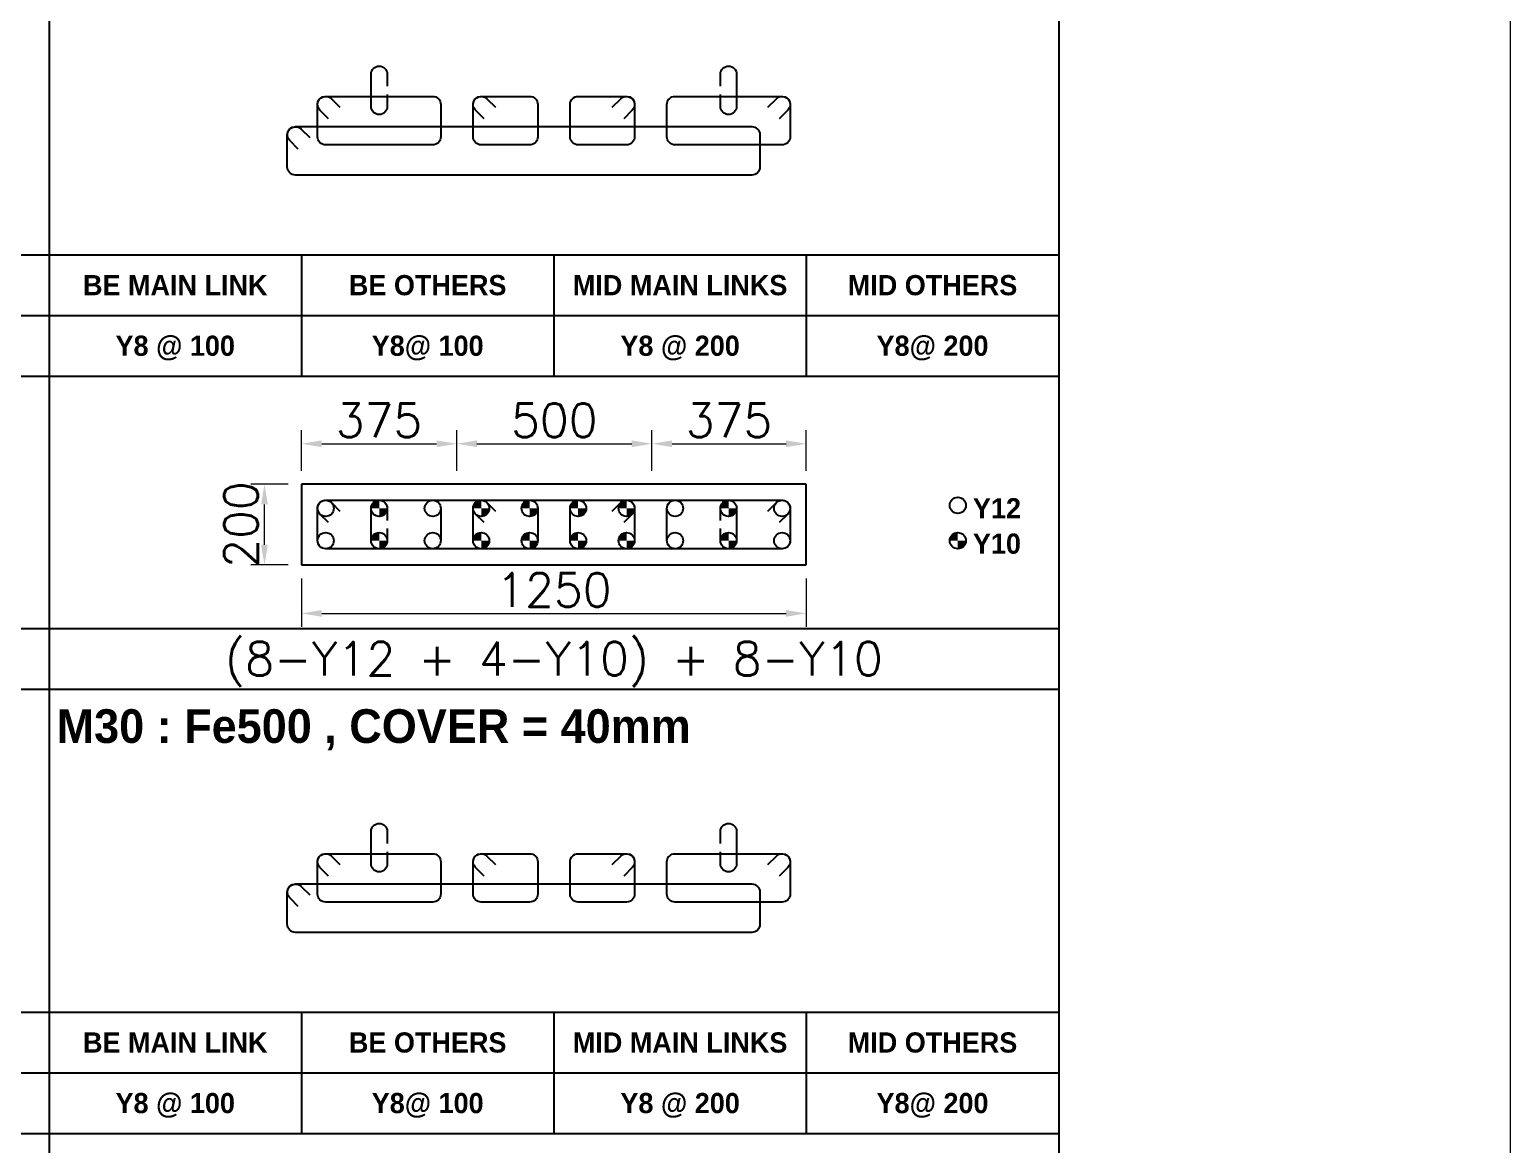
# Model space of a CAD drawing. Header units: millimetres. Extents: x -28707963 to -28231469, y 696001 to 896471.
# Drawn here: x -28253180 to -28242181, y 826289 to 834569 of the extents above; entities that cross this region are included whole.
import ezdxf
from ezdxf.enums import TextEntityAlignment as Align

# ---------------------------------------------------------------- set-up
doc = ezdxf.new("R2010")
doc.units = ezdxf.units.MM
doc.header["$MEASUREMENT"] = 0
doc.header["$PDMODE"] = 34
doc.header["$PDSIZE"] = -8
doc.layers.get('0').update_dxf_attribs({"lineweight": 5})
for name, color, linetype in [('09 COL TEXT-SCH', 2, 'Continuous'), ('14 REINF', 6, 'Continuous'), ('22 TABLE FRAME', 5, 'Continuous'), ('23 STIRRUPS', 5, 'Continuous'), ('TEXT', 4, 'Continuous')]:
    doc.layers.add(name, color=color, linetype=linetype)
doc.layers.add('19 COLUMN', color=1, linetype='Continuous', lineweight=25)
doc.styles.add('adani bold', font='')
doc.styles.add('ROMANS', font='simplex.shx')
doc.styles.get('adani bold').set_extended_font_data('Adani Bold', bold=True)
doc.dimstyles.new('D 50', dxfattribs={"dimscale": 100, "dimtxt": 3, "dimasz": 1.5, "dimexe": 1, "dimexo": 1, "dimgap": 0.5, "dimtad": 1, "dimdec": 0, "dimdsep": 46, "dimtxsty": 'ROMANS', "dimcen": 2.5, "dimclrd": 5, "dimclre": 5, "dimclrt": 4, "dimadec": 0, "dimazin": 0, "dimtfac": 1, "dimtdec": 0, "dimtmove": 0, "dimatfit": 3, "dimfxl": 1, "dimlwd": 0, "dimlwe": 0, "dimarcsym": 0})

# ---------------------------------------------------------------- blocks, each defined once
blk = doc.blocks.new('*D524')
at = {"color": 5, "lineweight": 0, "transparency": 16777216}
for p, q in [((-28251161, 830493), (-28251161, 830133)), ((-28247411, 830493), (-28247411, 830133)), ((-28251011, 830233), (-28247561, 830233))]:
    blk.add_line(p, q, dxfattribs=at)
at = {"color": 5, "transparency": 16777216}
for points in [[(-28251011, 830258), (-28251011, 830208), (-28251161, 830233)], [(-28247561, 830208), (-28247561, 830258), (-28247411, 830233)]]:
    blk.add_solid(points, dxfattribs=at)
at = {"layer": 'Defpoints', "color": 0, "transparency": 16777216}
for p in [(-28251161, 830593), (-28247411, 830593), (-28247411, 830233)]:
    blk.add_point(p, dxfattribs=at)
at = {"color": 4, "transparency": 16777216, "insert": (-28249286, 830408), "char_height": 250, "attachment_point": 5, "style": 'ROMANS'}
blk.add_mtext('1250', dxfattribs=at)
blk = doc.blocks.new('*D210')
at = {"color": 5, "lineweight": 0, "transparency": 16777216}
for p, q in [((-28251261, 831193), (-28251536, 831193)), ((-28251436, 830743), (-28251436, 831043)), ((-28251261, 830593), (-28251536, 830593))]:
    blk.add_line(p, q, dxfattribs=at)
at = {"color": 5, "transparency": 16777216}
for points in [[(-28251411, 831043), (-28251461, 831043), (-28251436, 831193)], [(-28251461, 830743), (-28251411, 830743), (-28251436, 830593)]]:
    blk.add_solid(points, dxfattribs=at)
at = {"layer": 'Defpoints', "color": 0, "transparency": 16777216}
for p in [(-28251436, 831193), (-28251161, 831193), (-28251161, 830593)]:
    blk.add_point(p, dxfattribs=at)
at = {"color": 4, "transparency": 16777216, "insert": (-28251611, 830893), "char_height": 250, "attachment_point": 5, "rotation": 90, "style": 'ROMANS'}
blk.add_mtext('200', dxfattribs=at)
blk = doc.blocks.new('*D211')
at = {"color": 5, "lineweight": 0, "transparency": 16777216}
for p, q in [((-28251161, 831293), (-28251161, 831593)), ((-28250008, 831293), (-28250008, 831593)), ((-28251011, 831493), (-28250158, 831493))]:
    blk.add_line(p, q, dxfattribs=at)
at = {"color": 5, "transparency": 16777216}
for points in [[(-28251011, 831518), (-28251011, 831468), (-28251161, 831493)], [(-28250158, 831468), (-28250158, 831518), (-28250008, 831493)]]:
    blk.add_solid(points, dxfattribs=at)
at = {"layer": 'Defpoints', "color": 0, "transparency": 16777216}
for p in [(-28250008, 831493), (-28251161, 831193), (-28250008, 831193)]:
    blk.add_point(p, dxfattribs=at)
at = {"color": 4, "transparency": 16777216, "insert": (-28250585, 831668), "char_height": 250, "attachment_point": 5, "style": 'ROMANS'}
blk.add_mtext('375', dxfattribs=at)
blk = doc.blocks.new('*D212')
at = {"color": 5, "lineweight": 0, "transparency": 16777216}
for p, q in [((-28250008, 831293), (-28250008, 831593)), ((-28248558, 831293), (-28248558, 831593)), ((-28249858, 831493), (-28248708, 831493))]:
    blk.add_line(p, q, dxfattribs=at)
at = {"color": 5, "transparency": 16777216}
for points in [[(-28249858, 831518), (-28249858, 831468), (-28250008, 831493)], [(-28248708, 831468), (-28248708, 831518), (-28248558, 831493)]]:
    blk.add_solid(points, dxfattribs=at)
at = {"layer": 'Defpoints', "color": 0, "transparency": 16777216}
for p in [(-28248558, 831493), (-28250008, 831193), (-28248558, 831193)]:
    blk.add_point(p, dxfattribs=at)
at = {"color": 4, "transparency": 16777216, "insert": (-28249283, 831668), "char_height": 250, "attachment_point": 5, "style": 'ROMANS'}
blk.add_mtext('500', dxfattribs=at)
blk = doc.blocks.new('*D213')
at = {"color": 5, "lineweight": 0, "transparency": 16777216}
for p, q in [((-28248558, 831293), (-28248558, 831593)), ((-28247411, 831293), (-28247411, 831593)), ((-28248408, 831493), (-28247561, 831493))]:
    blk.add_line(p, q, dxfattribs=at)
at = {"color": 5, "transparency": 16777216}
for points in [[(-28248408, 831518), (-28248408, 831468), (-28248558, 831493)], [(-28247561, 831468), (-28247561, 831518), (-28247411, 831493)]]:
    blk.add_solid(points, dxfattribs=at)
at = {"layer": 'Defpoints', "color": 0, "transparency": 16777216}
for p in [(-28247411, 831493), (-28248558, 831193), (-28247411, 831193)]:
    blk.add_point(p, dxfattribs=at)
at = {"color": 4, "transparency": 16777216, "insert": (-28247985, 831668), "char_height": 250, "attachment_point": 5, "style": 'ROMANS'}
blk.add_mtext('375', dxfattribs=at)

msp = doc.modelspace()

# ---------------------------------------------------------------- hatches: boundary and pattern name
at = {"layer": '14 REINF'}
h = msp.add_hatch(color=6, dxfattribs=at)
edge = h.paths.add_edge_path(flags=0)
edge.add_line((-28250643.6, 831013.4), (-28250583.6, 831013.4))
edge.add_line((-28250583.6, 831013.4), (-28250583.6, 831073.4))
edge.add_arc((-28250583.6, 831013.4), 60, 90, 180)
edge = h.paths.add_edge_path(flags=0)
edge.add_line((-28250523.6, 831013.4), (-28250583.6, 831013.4))
edge.add_line((-28250583.6, 831013.4), (-28250583.6, 830953.4))
edge.add_arc((-28250583.6, 831013.4), 60, 270, 360)
h = msp.add_hatch(color=6, dxfattribs=at)
edge = h.paths.add_edge_path(flags=0)
edge.add_line((-28249886.1, 831013.4), (-28249826.1, 831013.4))
edge.add_line((-28249826.1, 831013.4), (-28249826.1, 831073.4))
edge.add_arc((-28249826.1, 831013.4), 60, 90, 180)
edge = h.paths.add_edge_path(flags=0)
edge.add_line((-28249766.1, 831013.4), (-28249826.1, 831013.4))
edge.add_line((-28249826.1, 831013.4), (-28249826.1, 830953.4))
edge.add_arc((-28249826.1, 831013.4), 60, 270, 360)
h = msp.add_hatch(color=6, dxfattribs=at)
edge = h.paths.add_edge_path(flags=0)
edge.add_line((-28249526.1, 831013.4), (-28249466.1, 831013.4))
edge.add_line((-28249466.1, 831013.4), (-28249466.1, 831073.4))
edge.add_arc((-28249466.1, 831013.4), 60, 90, 180)
edge = h.paths.add_edge_path(flags=0)
edge.add_line((-28249406.1, 831013.4), (-28249466.1, 831013.4))
edge.add_line((-28249466.1, 831013.4), (-28249466.1, 830953.4))
edge.add_arc((-28249466.1, 831013.4), 60, 270, 360)
h = msp.add_hatch(color=6, dxfattribs=at)
edge = h.paths.add_edge_path(flags=0)
edge.add_line((-28249166.1, 831013.4), (-28249106.1, 831013.4))
edge.add_line((-28249106.1, 831013.4), (-28249106.1, 831073.4))
edge.add_arc((-28249106.1, 831013.4), 60, 90, 180)
edge = h.paths.add_edge_path(flags=0)
edge.add_line((-28249046.1, 831013.4), (-28249106.1, 831013.4))
edge.add_line((-28249106.1, 831013.4), (-28249106.1, 830953.4))
edge.add_arc((-28249106.1, 831013.4), 60, 270, 360)
h = msp.add_hatch(color=6, dxfattribs=at)
edge = h.paths.add_edge_path(flags=0)
edge.add_line((-28248806.1, 831013.4), (-28248746.1, 831013.4))
edge.add_line((-28248746.1, 831013.4), (-28248746.1, 831073.4))
edge.add_arc((-28248746.1, 831013.4), 60, 90, 180)
edge = h.paths.add_edge_path(flags=0)
edge.add_line((-28248686.1, 831013.4), (-28248746.1, 831013.4))
edge.add_line((-28248746.1, 831013.4), (-28248746.1, 830953.4))
edge.add_arc((-28248746.1, 831013.4), 60, 270, 360)
h = msp.add_hatch(color=6, dxfattribs=at)
edge = h.paths.add_edge_path(flags=0)
edge.add_line((-28248048.6, 831013.4), (-28247988.6, 831013.4))
edge.add_line((-28247988.6, 831013.4), (-28247988.6, 831073.4))
edge.add_arc((-28247988.6, 831013.4), 60, 90, 180)
edge = h.paths.add_edge_path(flags=0)
edge.add_line((-28247928.6, 831013.4), (-28247988.6, 831013.4))
edge.add_line((-28247988.6, 831013.4), (-28247988.6, 830953.4))
edge.add_arc((-28247988.6, 831013.4), 60, 270, 360)
h = msp.add_hatch(color=6, dxfattribs=at)
edge = h.paths.add_edge_path(flags=0)
edge.add_line((-28250643.6, 830773.4), (-28250583.6, 830773.4))
edge.add_line((-28250583.6, 830773.4), (-28250583.6, 830833.4))
edge.add_arc((-28250583.6, 830773.4), 60, 90, 180)
edge = h.paths.add_edge_path(flags=0)
edge.add_line((-28250523.6, 830773.4), (-28250583.6, 830773.4))
edge.add_line((-28250583.6, 830773.4), (-28250583.6, 830713.4))
edge.add_arc((-28250583.6, 830773.4), 60, 270, 360)
h = msp.add_hatch(color=6, dxfattribs=at)
edge = h.paths.add_edge_path(flags=0)
edge.add_line((-28249886.1, 830773.4), (-28249826.1, 830773.4))
edge.add_line((-28249826.1, 830773.4), (-28249826.1, 830833.4))
edge.add_arc((-28249826.1, 830773.4), 60, 90, 180)
edge = h.paths.add_edge_path(flags=0)
edge.add_line((-28249766.1, 830773.4), (-28249826.1, 830773.4))
edge.add_line((-28249826.1, 830773.4), (-28249826.1, 830713.4))
edge.add_arc((-28249826.1, 830773.4), 60, 270, 360)
h = msp.add_hatch(color=6, dxfattribs=at)
edge = h.paths.add_edge_path(flags=0)
edge.add_line((-28249526.1, 830773.4), (-28249466.1, 830773.4))
edge.add_line((-28249466.1, 830773.4), (-28249466.1, 830833.4))
edge.add_arc((-28249466.1, 830773.4), 60, 90, 180)
edge = h.paths.add_edge_path(flags=0)
edge.add_line((-28249406.1, 830773.4), (-28249466.1, 830773.4))
edge.add_line((-28249466.1, 830773.4), (-28249466.1, 830713.4))
edge.add_arc((-28249466.1, 830773.4), 60, 270, 360)
h = msp.add_hatch(color=6, dxfattribs=at)
edge = h.paths.add_edge_path(flags=0)
edge.add_line((-28249166.1, 830773.4), (-28249106.1, 830773.4))
edge.add_line((-28249106.1, 830773.4), (-28249106.1, 830833.4))
edge.add_arc((-28249106.1, 830773.4), 60, 90, 180)
edge = h.paths.add_edge_path(flags=0)
edge.add_line((-28249046.1, 830773.4), (-28249106.1, 830773.4))
edge.add_line((-28249106.1, 830773.4), (-28249106.1, 830713.4))
edge.add_arc((-28249106.1, 830773.4), 60, 270, 360)
h = msp.add_hatch(color=6, dxfattribs=at)
edge = h.paths.add_edge_path(flags=0)
edge.add_line((-28248806.1, 830773.4), (-28248746.1, 830773.4))
edge.add_line((-28248746.1, 830773.4), (-28248746.1, 830833.4))
edge.add_arc((-28248746.1, 830773.4), 60, 90, 180)
edge = h.paths.add_edge_path(flags=0)
edge.add_line((-28248686.1, 830773.4), (-28248746.1, 830773.4))
edge.add_line((-28248746.1, 830773.4), (-28248746.1, 830713.4))
edge.add_arc((-28248746.1, 830773.4), 60, 270, 360)
h = msp.add_hatch(color=6, dxfattribs=at)
edge = h.paths.add_edge_path(flags=0)
edge.add_line((-28248048.6, 830773.4), (-28247988.6, 830773.4))
edge.add_line((-28247988.6, 830773.4), (-28247988.6, 830833.4))
edge.add_arc((-28247988.6, 830773.4), 60, 90, 180)
edge = h.paths.add_edge_path(flags=0)
edge.add_line((-28247928.6, 830773.4), (-28247988.6, 830773.4))
edge.add_line((-28247988.6, 830773.4), (-28247988.6, 830713.4))
edge.add_arc((-28247988.6, 830773.4), 60, 270, 360)
h = msp.add_hatch(color=6, dxfattribs=at)
edge = h.paths.add_edge_path(flags=0)
edge.add_line((-28246346.1, 830773.4), (-28246286.1, 830773.4))
edge.add_line((-28246286.1, 830773.4), (-28246286.1, 830833.4))
edge.add_arc((-28246286.1, 830773.4), 60, 90, 180)
edge = h.paths.add_edge_path(flags=0)
edge.add_line((-28246226.1, 830773.4), (-28246286.1, 830773.4))
edge.add_line((-28246286.1, 830773.4), (-28246286.1, 830713.4))
edge.add_arc((-28246286.1, 830773.4), 60, 270, 360)

# ---------------------------------------------------------------- linework, layer by layer
msp.add_lwpolyline([(-28341538.8, 788796.2), (-28242181.2, 788796.2), (-28242181.2, 874671.2), (-28341538.8, 874671.2)], close=True)
at = {"layer": '14 REINF', "color": 6}
for centre in [(-28250981.1, 831013.4), (-28250583.6, 831013.4), (-28250186.1, 831013.4), (-28249826.1, 831013.4), (-28249466.1, 831013.4), (-28249106.1, 831013.4), (-28248746.1, 831013.4), (-28248386.1, 831013.4), (-28247988.6, 831013.4), (-28247591.1, 831013.4), (-28246286.1, 831035.9), (-28250981.1, 830773.4), (-28250583.6, 830773.4), (-28250186.1, 830773.4), (-28249826.1, 830773.4), (-28249466.1, 830773.4), (-28249106.1, 830773.4), (-28248746.1, 830773.4), (-28248386.1, 830773.4), (-28247988.6, 830773.4), (-28247591.1, 830773.4), (-28246286.1, 830773.4)]:
    msp.add_circle(centre, 60, dxfattribs=at)
at = {"layer": '19 COLUMN', "color": 4}
for points in [[(-28247411.1, 831193.4), (-28251161.1, 831193.4)], [(-28251161.1, 831193.4), (-28251161.1, 830593.4)], [(-28247411.1, 830593.4), (-28247411.1, 831193.4)], [(-28251161.1, 830593.4), (-28247411.1, 830593.4)]]:
    msp.add_lwpolyline(points, dxfattribs=at)
at = {"layer": '22 TABLE FRAME', "color": 5, "linetype": 'Continuous'}
for p, q in [((-28253036.1, 863421.2), (-28253036.1, 788796.2)), ((-28245536.1, 863421.2), (-28245536.1, 788796.2)), ((-28330286.1, 832896.2), (-28245536.1, 832896.2)), ((-28251161.1, 832896.2), (-28251161.1, 831996.2)), ((-28249286.1, 832896.2), (-28249286.1, 831996.2)), ((-28247411.1, 832896.2), (-28247411.1, 831996.2)), ((-28330286.1, 832446.2), (-28245536.1, 832446.2)), ((-28330286.1, 831996.2), (-28245536.1, 831996.2)), ((-28330286.1, 830121.2), (-28245536.1, 830121.2)), ((-28334786.1, 829671.2), (-28245536.1, 829671.2)), ((-28330286.1, 827271.2), (-28245536.1, 827271.2)), ((-28251161.1, 827271.2), (-28251161.1, 826371.2)), ((-28249286.1, 827271.2), (-28249286.1, 826371.2)), ((-28247411.1, 827271.2), (-28247411.1, 826371.2)), ((-28330286.1, 826821.2), (-28245536.1, 826821.2)), ((-28330286.1, 826371.2), (-28245536.1, 826371.2))]:
    msp.add_line(p, q, dxfattribs=at)
at = {"layer": '23 STIRRUPS', "color": 5}
for points in [[(-28250523.6, 834088.4), (-28250523.6, 833998.4, -1), (-28250643.6, 833998.4), (-28250643.6, 834238.4, -1), (-28250523.6, 834238.4), (-28250523.6, 834148.4)], [(-28248048.6, 834148.4), (-28248048.6, 834238.4, -1), (-28247928.6, 834238.4), (-28247928.6, 833998.4, -1), (-28248048.6, 833998.4), (-28248048.6, 834088.4)], [(-28250959.9, 833907.3), (-28251023.5, 833970.9, -0.668178), (-28250981.1, 834073.4), (-28250186.1, 834073.4, -0.4142136), (-28250126.1, 834013.4), (-28250126.1, 833773.4, -0.4142136), (-28250186.1, 833713.4), (-28250981.1, 833713.4, -0.4142136), (-28251041.1, 833773.4), (-28251041.1, 834013.4, -0.6681793), (-28250938.7, 834055.8), (-28250875, 833992.1)], [(-28249804.9, 833907.3), (-28249868.5, 833970.9, -0.668178), (-28249826.1, 834073.4), (-28249466.1, 834073.4, -0.4142136), (-28249406.1, 834013.4), (-28249406.1, 833773.4, -0.4142136), (-28249466.1, 833713.4), (-28249826.1, 833713.4, -0.4142136), (-28249886.1, 833773.4), (-28249886.1, 834013.4, -0.6681793), (-28249783.7, 834055.8), (-28249720, 833992.1)], [(-28248852.2, 833992.1), (-28248788.5, 834055.8, -0.6681793), (-28248686.1, 834013.4), (-28248686.1, 833773.4, -0.4142136), (-28248746.1, 833713.4), (-28249106.1, 833713.4, -0.4142136), (-28249166.1, 833773.4), (-28249166.1, 834013.4, -0.4142136), (-28249106.1, 834073.4), (-28248746.1, 834073.4, -0.668178), (-28248703.7, 833970.9), (-28248767.3, 833907.3)], [(-28247697.2, 833992.1), (-28247633.5, 834055.8, -0.6681793), (-28247531.1, 834013.4), (-28247531.1, 833773.4, -0.4142136), (-28247591.1, 833713.4), (-28248386.1, 833713.4, -0.4142136), (-28248446.1, 833773.4), (-28248446.1, 834013.4, -0.4142136), (-28248386.1, 834073.4), (-28247591.1, 834073.4, -0.668178), (-28247548.7, 833970.9), (-28247612.3, 833907.3)], [(-28251184.9, 833682.3), (-28251248.5, 833745.9, -0.668178), (-28251206.1, 833848.4), (-28247816.1, 833848.4, -0.4142136), (-28247756.1, 833788.4), (-28247756.1, 833548.4, -0.4142136), (-28247816.1, 833488.4), (-28251206.1, 833488.4, -0.4142136), (-28251266.1, 833548.4), (-28251266.1, 833788.4, -0.6681793), (-28251163.7, 833830.8), (-28251100, 833767.1)], [(-28250959.9, 830907.3), (-28251023.5, 830970.9, -0.668178), (-28250981.1, 831073.4), (-28247591.1, 831073.4, -0.4142136), (-28247531.1, 831013.4), (-28247531.1, 830773.4, -0.4142136), (-28247591.1, 830713.4), (-28250981.1, 830713.4, -0.4142136), (-28251041.1, 830773.4), (-28251041.1, 831013.4, -0.6681793), (-28250938.7, 831055.8), (-28250875, 830992.1)], [(-28250959.9, 830907.3), (-28251023.5, 830970.9, -0.668178), (-28250981.1, 831073.4), (-28250186.1, 831073.4, -0.4142136), (-28250126.1, 831013.4), (-28250126.1, 830773.4, -0.4142136), (-28250186.1, 830713.4), (-28250981.1, 830713.4, -0.4142136), (-28251041.1, 830773.4), (-28251041.1, 831013.4, -0.6681793), (-28250938.7, 831055.8), (-28250875, 830992.1)], [(-28250523.6, 830863.4), (-28250523.6, 830773.4, -1), (-28250643.6, 830773.4), (-28250643.6, 831013.4, -1), (-28250523.6, 831013.4), (-28250523.6, 830923.4)], [(-28249804.9, 830907.3), (-28249868.5, 830970.9, -0.668178), (-28249826.1, 831073.4), (-28249466.1, 831073.4, -0.4142136), (-28249406.1, 831013.4), (-28249406.1, 830773.4, -0.4142136), (-28249466.1, 830713.4), (-28249826.1, 830713.4, -0.4142136), (-28249886.1, 830773.4), (-28249886.1, 831013.4, -0.6681793), (-28249783.7, 831055.8), (-28249720, 830992.1)], [(-28248852.2, 830992.1), (-28248788.5, 831055.8, -0.6681793), (-28248686.1, 831013.4), (-28248686.1, 830773.4, -0.4142136), (-28248746.1, 830713.4), (-28249106.1, 830713.4, -0.4142136), (-28249166.1, 830773.4), (-28249166.1, 831013.4, -0.4142136), (-28249106.1, 831073.4), (-28248746.1, 831073.4, -0.668178), (-28248703.7, 830970.9), (-28248767.3, 830907.3)], [(-28247697.2, 830992.1), (-28247633.5, 831055.8, -0.6681793), (-28247531.1, 831013.4), (-28247531.1, 830773.4, -0.4142136), (-28247591.1, 830713.4), (-28248386.1, 830713.4, -0.4142136), (-28248446.1, 830773.4), (-28248446.1, 831013.4, -0.4142136), (-28248386.1, 831073.4), (-28247591.1, 831073.4, -0.668178), (-28247548.7, 830970.9), (-28247612.3, 830907.3)], [(-28248048.6, 830923.4), (-28248048.6, 831013.4, -1), (-28247928.6, 831013.4), (-28247928.6, 830773.4, -1), (-28248048.6, 830773.4), (-28248048.6, 830863.4)], [(-28250523.6, 828463.4), (-28250523.6, 828373.4, -1), (-28250643.6, 828373.4), (-28250643.6, 828613.4, -1), (-28250523.6, 828613.4), (-28250523.6, 828523.4)], [(-28248048.6, 828523.4), (-28248048.6, 828613.4, -1), (-28247928.6, 828613.4), (-28247928.6, 828373.4, -1), (-28248048.6, 828373.4), (-28248048.6, 828463.4)], [(-28250959.9, 828282.3), (-28251023.5, 828345.9, -0.668178), (-28250981.1, 828448.4), (-28250186.1, 828448.4, -0.4142136), (-28250126.1, 828388.4), (-28250126.1, 828148.4, -0.4142136), (-28250186.1, 828088.4), (-28250981.1, 828088.4, -0.4142136), (-28251041.1, 828148.4), (-28251041.1, 828388.4, -0.6681793), (-28250938.7, 828430.8), (-28250875, 828367.1)], [(-28249804.9, 828282.3), (-28249868.5, 828345.9, -0.668178), (-28249826.1, 828448.4), (-28249466.1, 828448.4, -0.4142136), (-28249406.1, 828388.4), (-28249406.1, 828148.4, -0.4142136), (-28249466.1, 828088.4), (-28249826.1, 828088.4, -0.4142136), (-28249886.1, 828148.4), (-28249886.1, 828388.4, -0.6681793), (-28249783.7, 828430.8), (-28249720, 828367.1)], [(-28248852.2, 828367.1), (-28248788.5, 828430.8, -0.6681793), (-28248686.1, 828388.4), (-28248686.1, 828148.4, -0.4142136), (-28248746.1, 828088.4), (-28249106.1, 828088.4, -0.4142136), (-28249166.1, 828148.4), (-28249166.1, 828388.4, -0.4142136), (-28249106.1, 828448.4), (-28248746.1, 828448.4, -0.668178), (-28248703.7, 828345.9), (-28248767.3, 828282.3)], [(-28247697.2, 828367.1), (-28247633.5, 828430.8, -0.6681793), (-28247531.1, 828388.4), (-28247531.1, 828148.4, -0.4142136), (-28247591.1, 828088.4), (-28248386.1, 828088.4, -0.4142136), (-28248446.1, 828148.4), (-28248446.1, 828388.4, -0.4142136), (-28248386.1, 828448.4), (-28247591.1, 828448.4, -0.668178), (-28247548.7, 828345.9), (-28247612.3, 828282.3)], [(-28251184.9, 828057.3), (-28251248.5, 828120.9, -0.668178), (-28251206.1, 828223.4), (-28247816.1, 828223.4, -0.4142136), (-28247756.1, 828163.4), (-28247756.1, 827923.4, -0.4142136), (-28247816.1, 827863.4), (-28251206.1, 827863.4, -0.4142136), (-28251266.1, 827923.4), (-28251266.1, 828163.4, -0.6681793), (-28251163.7, 828205.8), (-28251100, 828142.1)]]:
    msp.add_lwpolyline(points, format="xyb", dxfattribs=at)

# ---------------------------------------------------------------- texts
at = {"layer": '09 COL TEXT-SCH', "color": 3, "linetype": 'Continuous', "style": 'ROMANS'}
msp.add_text('(8-Y12 + 4-Y10) + 8-Y10', height=250, dxfattribs=at).set_placement((-28249286.1, 829896.2), align=Align.MIDDLE_CENTER)
at = {"layer": 'TEXT', "style": 'adani bold'}
for s, p in [('BE OTHERS', (-28250223.6, 832671.2)), ('MID MAIN LINKS', (-28248348.6, 832671.2)), ('MID OTHERS', (-28246473.6, 832671.2)), ('BE MAIN LINK', (-28252098.6, 832671.2)), ('Y8 @ 100', (-28252098.6, 832221.2)), ('Y8@ 100', (-28250223.6, 832221.2)), ('Y8 @ 200', (-28248348.6, 832221.2)), ('Y8@ 200', (-28246473.6, 832221.2)), ('BE MAIN LINK', (-28252098.6, 827046.2)), ('BE OTHERS', (-28250223.6, 827046.2)), ('MID MAIN LINKS', (-28248348.6, 827046.2)), ('MID OTHERS', (-28246473.6, 827046.2)), ('Y8 @ 100', (-28252098.6, 826596.2)), ('Y8@ 100', (-28250223.6, 826596.2)), ('Y8 @ 200', (-28248348.6, 826596.2)), ('Y8@ 200', (-28246473.6, 826596.2))]:
    msp.add_text(s, height=150, dxfattribs=at).set_placement(p, align=Align.MIDDLE_CENTER)
for s, p in [('Y12', (-28246173.6, 831013.7)), ('Y10', (-28246173.6, 830751.2))]:
    msp.add_text(s, height=150, dxfattribs=at).set_placement(p, align=Align.MIDDLE_LEFT)
at = {"layer": 'TEXT', "lineweight": 40, "style": 'adani bold'}
msp.add_text('M30 : Fe500 , COVER = 40mm', height=250, dxfattribs=at).set_placement((-28252979.8, 829271.2))

# ---------------------------------------------------------------- dimensions: what is measured, and where the dimension line sits
for p1, p2, distance, text, override, picture, middle in [((-28251161.1, 831193.4), (-28250008.4, 831193.4), 300, '375', {"dimtxt": 2.5, "dimtxsty": 'ROMANS'}, '*D211', (-28250584.8, 831668.4)), ((-28250008.4, 831193.4), (-28248558.4, 831193.4), 300, '500', {"dimtxt": 2.5, "dimtxsty": 'ROMANS'}, '*D212', (-28249283.4, 831668.4)), ((-28248558.4, 831193.4), (-28247411.1, 831193.4), 300, '375', {"dimtxt": 2.5, "dimtxsty": 'ROMANS'}, '*D213', (-28247984.7, 831668.4)), ((-28251161.1, 830593.4), (-28247411.1, 830593.4), -360, '1250', {"dimtxt": 2.5}, '*D524', (-28249286.1, 830408.4))]:
    dim = msp.add_aligned_dim(p1=p1, p2=p2, distance=distance, text=text, dimstyle='D 50', override=override)
    dim.commit()
    dim.dimension.update_dxf_attribs({"geometry": picture, "text_midpoint": middle})
dim = msp.add_linear_dim(base=(-28251436.1, 831193.4), p1=(-28251161.1, 830593.4), p2=(-28251161.1, 831193.4), angle=90, text='200', dimstyle='D 50', override={"dimtxt": 2.5, "dimtxsty": 'ROMANS'})
dim.commit()
dim.dimension.update_dxf_attribs({"geometry": '*D210', "text_midpoint": (-28251436.1, 830893.4), "dimtype": 161})

doc.saveas('drawing.dxf')
